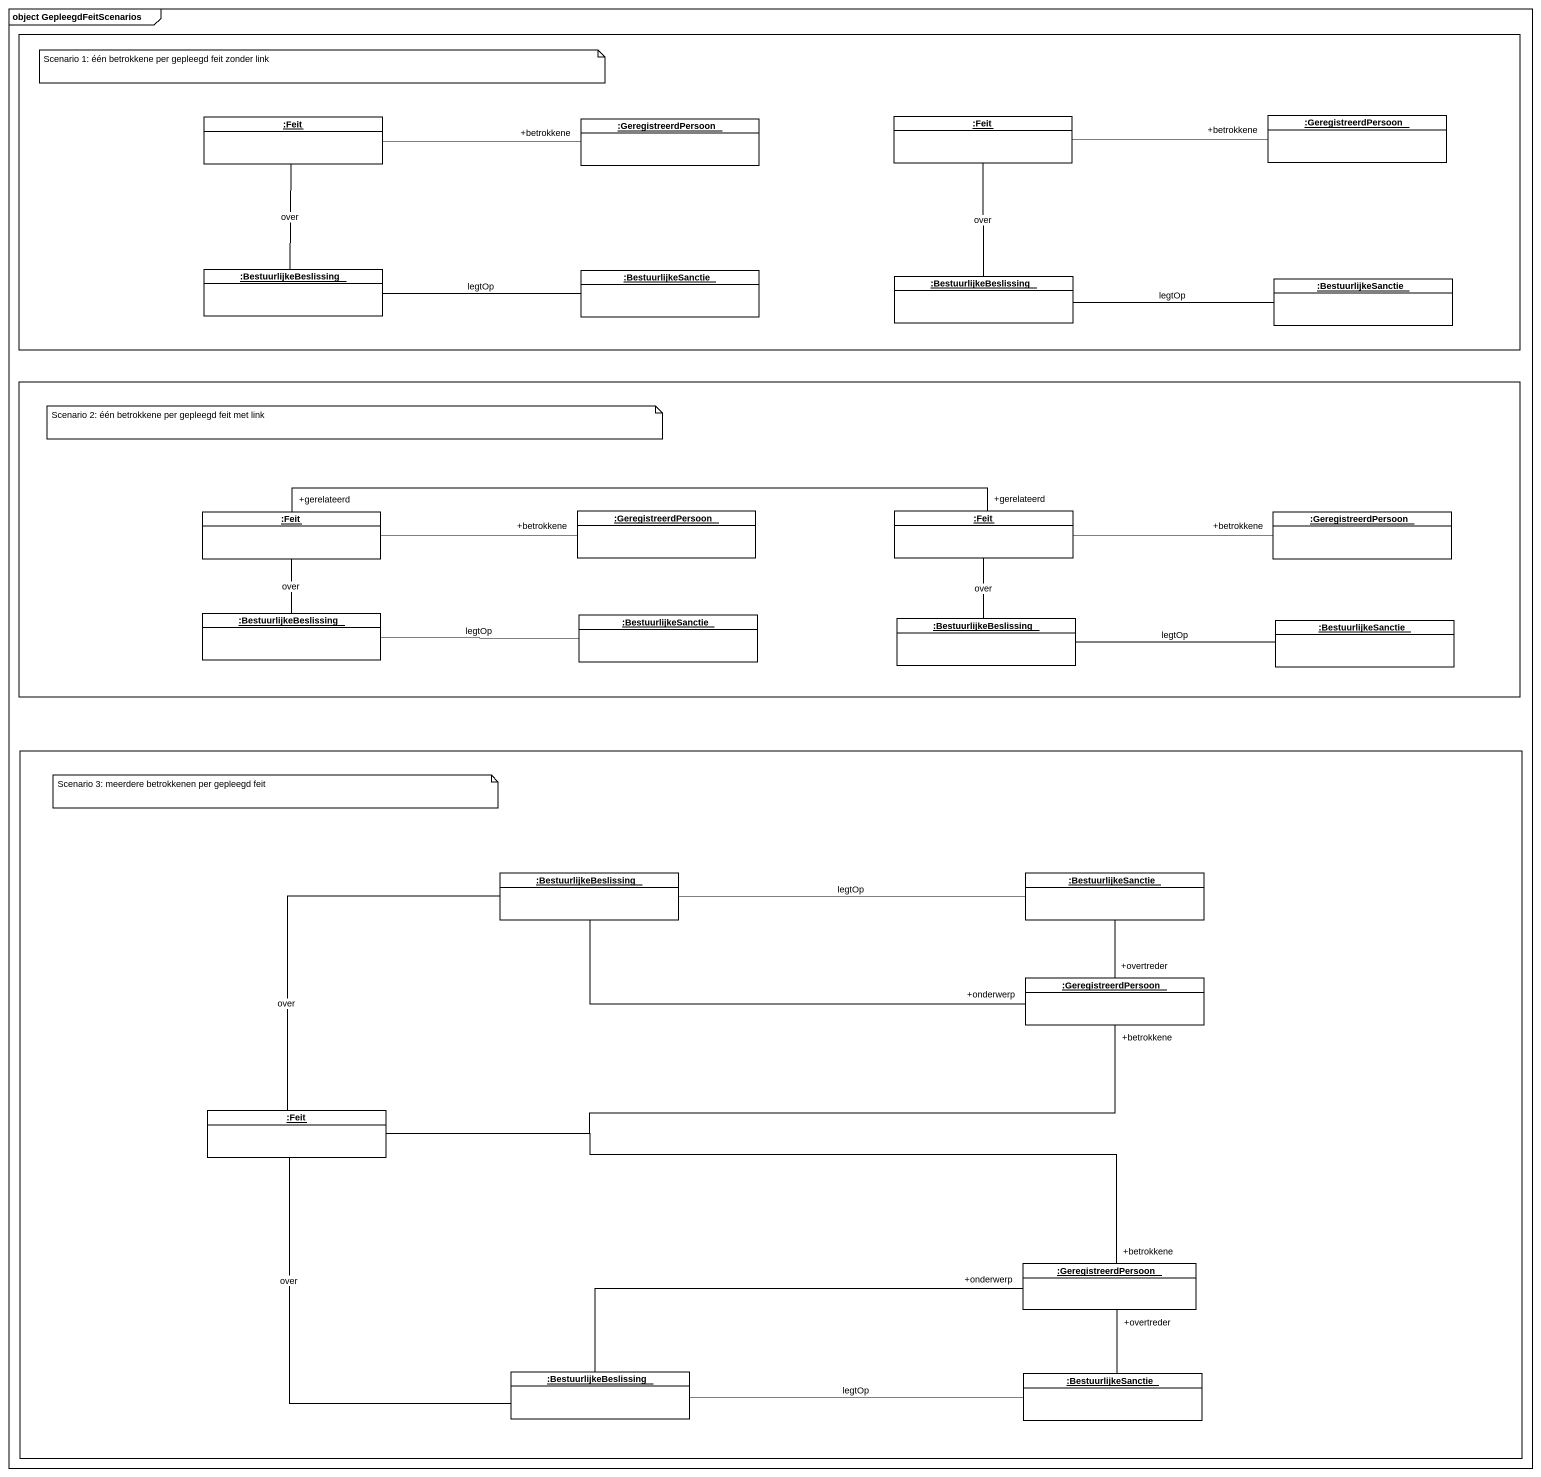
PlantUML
@startuml
mainframe object GepleegdFeitScenarios
hide circle
hide empty members
rectangle " " as rectangle1 {
  object ":Feit" as Feit
  object ":GeregistreerdPersoon" as GeregistreerdPersoon
  object ":Feit" as Feit_2
  object ":GeregistreerdPersoon" as GeregistreerdPersoon_2
  object ":BestuurlijkeBeslissing" as BestuurlijkeBeslissing
  object ":BestuurlijkeSanctie" as BestuurlijkeSanctie
  object ":BestuurlijkeBeslissing" as BestuurlijkeBeslissing_2
  object ":BestuurlijkeSanctie" as BestuurlijkeSanctie_2
}
rectangle " " as rectangle2 {
  object ":Feit" as Feit_3
  object ":GeregistreerdPersoon" as GeregistreerdPersoon_3
  object ":Feit" as Feit_4
  object ":GeregistreerdPersoon" as GeregistreerdPersoon_4
  object ":BestuurlijkeBeslissing" as BestuurlijkeBeslissing_3
  object ":BestuurlijkeSanctie" as BestuurlijkeSanctie_3
  object ":BestuurlijkeBeslissing" as BestuurlijkeBeslissing_4
  object ":BestuurlijkeSanctie" as BestuurlijkeSanctie_4
}
rectangle " " as rectangle3 {
  object ":BestuurlijkeBeslissing" as BestuurlijkeBeslissing_5
  object ":BestuurlijkeSanctie" as BestuurlijkeSanctie_5
  object ":GeregistreerdPersoon" as GeregistreerdPersoon_5
  object ":Feit" as Feit_5
  object ":GeregistreerdPersoon" as GeregistreerdPersoon_6
  object ":BestuurlijkeBeslissing" as BestuurlijkeBeslissing_6
  object ":BestuurlijkeSanctie" as BestuurlijkeSanctie_6
}
Feit -right- "+betrokkene" GeregistreerdPersoon
Feit_2 -right- "+betrokkene" GeregistreerdPersoon_2
BestuurlijkeBeslissing -up- Feit : over
BestuurlijkeBeslissing -right- BestuurlijkeSanctie : legtOp
BestuurlijkeBeslissing_2 -up- Feit_2 : over
BestuurlijkeBeslissing_2 -right- BestuurlijkeSanctie_2 : legtOp
Feit_3 -right- "+betrokkene" GeregistreerdPersoon_3
Feit_3 "+gerelateerd" -right- "+gerelateerd" Feit_4
Feit_4 -right- "+betrokkene" GeregistreerdPersoon_4
BestuurlijkeBeslissing_3 -up- Feit_3 : over
BestuurlijkeBeslissing_3 -right- BestuurlijkeSanctie_3 : legtOp
BestuurlijkeBeslissing_4 -up- Feit_4 : over
BestuurlijkeBeslissing_4 -right- BestuurlijkeSanctie_4 : legtOp
BestuurlijkeBeslissing_5 -right- BestuurlijkeSanctie_5 : legtOp
BestuurlijkeBeslissing_5 -right- "+onderwerp" GeregistreerdPersoon_5
BestuurlijkeBeslissing_5 -- Feit_5 : over
BestuurlijkeSanctie_5 -- "+overtreder" GeregistreerdPersoon_5
Feit_5 -right- "+betrokkene" GeregistreerdPersoon_5
Feit_5 -right- "+betrokkene" GeregistreerdPersoon_6
BestuurlijkeBeslissing_6 -up- Feit_5 : over
BestuurlijkeBeslissing_6 -right- "+onderwerp" GeregistreerdPersoon_6
BestuurlijkeBeslissing_6 -right- BestuurlijkeSanctie_6 : legtOp
BestuurlijkeSanctie_6 -up- "+overtreder" GeregistreerdPersoon_6
note as N1
  Scenario 1: één betrokkene per gepleegd feit zonder link
end note
note as N2
  Scenario 2: één betrokkene per gepleegd feit met link
end note
note as N3
  Scenario 3: meerdere betrokkenen per gepleegd feit
end note
@enduml
